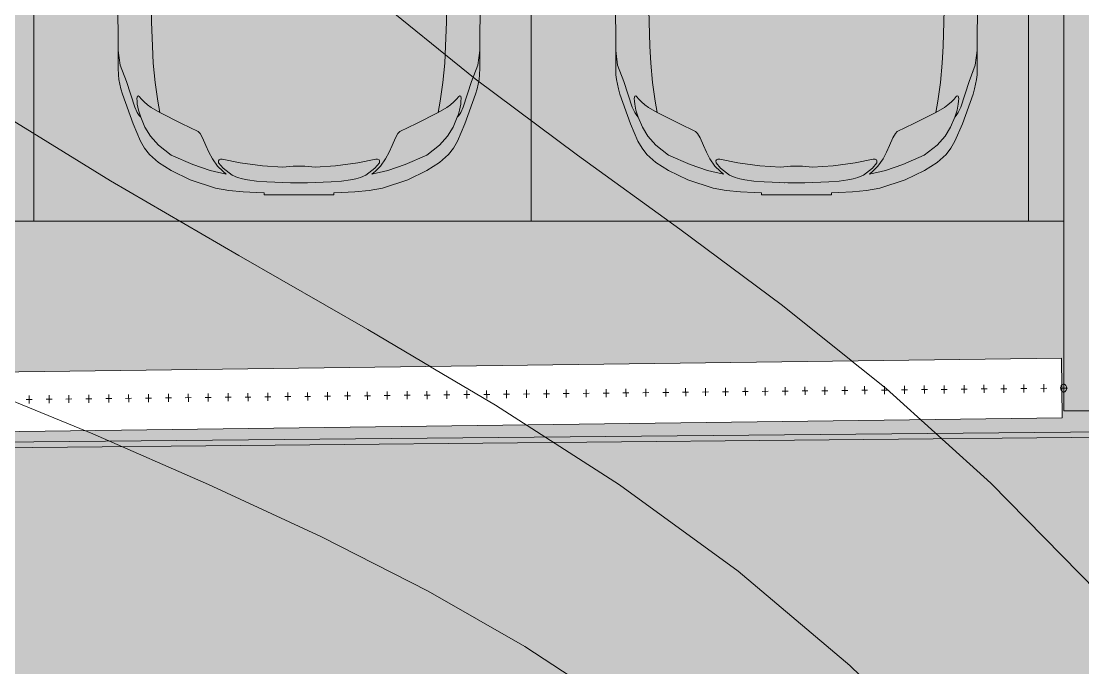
# Model space of a CAD drawing. Header units: millimetres. Extents: x 132836 to 1862386, y -330276 to -143438.
# Drawn here: x 404032 to 409366, y -272855 to -269604 of the extents above; entities that cross this region are included whole.
import ezdxf

# ---------------------------------------------------------------- set-up
doc = ezdxf.new("R2010")
doc.units = ezdxf.units.MM
doc.header["$MEASUREMENT"] = 0
doc.linetypes.add('Points tirets', pattern=[335.138881, 176.388884, -88.194442, 0, -70.555556])
doc.linetypes.add('Wipeout_Contour', pattern=[1000, 0, -1000])
for name, color, linetype in [('Divers - Dessin général', 7, 'Continuous'), ('Extérieur - Environnement', 7, 'Continuous'), ('Nouveau_0', 7, 'Continuous'), ('Nouveau_CN_01_00', 7, 'Continuous'), ('Nouveau_CN_02_00', 7, 'Continuous'), ('Sols_ Dalles', 7, 'Continuous'), ('TopoAlt', 7, 'Continuous')]:
    doc.layers.add(name, color=color, linetype=linetype)

msp = doc.modelspace()

# ---------------------------------------------------------------- hatches: boundary and pattern name
at = {"linetype": 'Continuous', "lineweight": 0, "true_color": 0x6f6f6f}
h = msp.add_hatch(color=8, dxfattribs=at)
h.paths.add_polyline_path([(360547.961, -295062.571), (487920.34, -293826.868), (487920.34, -270902.734), (487462.568, -270902.734), (472913.119, -271040.575), (472913.119, -163437.635), (371855.719, -163437.635), (371855.719, -271040.575), (371882.482, -271040.57), (371882.665, -272000.514, -0.40942736), (367883.201, -275935.042), (360547.961, -275935.042)])
h.paths.add_polyline_path([(377135.103, -260639.953), (373845.103, -260639.953), (373845.103, -248364.953), (373845.103, -243089.974), (373845.103, -242189.974), (377135.103, -242189.974)], flags=0)
h.paths.add_polyline_path([(380202.952, -171995.57), (431505.799, -171995.57), (464309.564, -171995.57), (464309.564, -262465.571), (462925.553, -262565.571), (438593.575, -262550.571), (437925.553, -262550.571), (436549.587, -262550.571), (436549.587, -189810.571), (412055.061, -189810.571), (412055.061, -201780.57), (412055.061, -204495.57), (415454.069, -204495.57), (415454.069, -208495.57), (415454.069, -218295.57), (405655.061, -218295.57), (405655.061, -222495.57), (415474.561, -222495.57), (415474.561, -260810.571), (380202.952, -260810.571), (380202.952, -230015.57), (380202.952, -193810.571)], flags=0)
h.paths.add_polyline_path([(381436.562, -269433.913, -0.09031866), (381558.292, -268727.623, -0.20144873), (382612.158, -267592.74, -0.10421145), (383417.525, -267415.055), (384017.498, -267409.371, -0.10404461), (384824.873, -267571.244, -0.23825546), (385983.776, -268953.318, -0.05518862), (386036.355, -269390.334), (386038.45, -269611.438), (386050.565, -270890.267), (385792.102, -271892.761, -0.26794919), (384069.602, -272909.124), (383469.629, -272914.808, -0.19371746), (382078.771, -272370.185, -0.07056876), (381728.183, -271931.262, -0.1316525), (381450.772, -270933.845)], flags=0)
h.paths.add_polyline_path([(394027.271, -275599.002, -0.4157911), (392016.505, -273599.031), (392016.505, -273452.052), (392030.007, -267377.824, -0.3805567), (394016.505, -265609.826), (394094.233, -265609.826), (394094.233, -270609.826), (409094.233, -270609.826), (409094.233, -265609.826), (414055.71, -265609.826, -0.41421356), (415555.71, -267109.826), (415555.71, -273660.699, -0.34550161), (413836.804, -275433.432)], flags=0)
h.paths.add_polyline_path([(424209.612, -271504.083, -0.13447393), (423930.467, -270484.937), (423930.467, -268984.937, -0.41421356), (425930.467, -266984.937), (426530.467, -266984.937, -0.41421356), (428530.467, -268984.937), (428530.467, -270484.937, -0.12882035), (428273.55, -271465.581, -0.27093629), (426530.467, -272484.937), (425930.467, -272484.937, -0.26498)], flags=0)
h.paths.add_polyline_path([(436562.206, -273329.325), (436569.468, -267730.336, -0.09856151), (436800.237, -266943.721), (436817.2, -266951.545, -0.258849), (438654.998, -265605.827), (438652.661, -265587.294), (439337.088, -265587.294), (439337.088, -265687.294), (439337.088, -270687.294), (469237.088, -270687.294), (469237.088, -265687.294), (470907.523, -265687.294), (472885.813, -265687.294), (472885.813, -267687.294), (472885.813, -271062.255, 0.00134576), (472885.842, -271073.021), (472896.728, -273095.233, -0.41421356), (470907.523, -275105.97), (462184.053, -275105.97, -0.00518896), (462130.957, -275116.103), (454147.511, -275196.191), (438770.531, -275253.24, -0.38655333), (436572.608, -273475.385, -0.02518922)], flags=0)
at = {"linetype": 'Continuous', "lineweight": 0, "true_color": 0xbfbfbf}
msp.add_hatch(color=9, dxfattribs=at).paths.add_polyline_path([(409270.667, -271563.708), (414270.667, -271563.708), (414270.667, -267563.708), (409270.667, -267563.708)])
at = {"linetype": 'Continuous', "lineweight": 0, "true_color": 0x90b349}
msp.add_hatch(color=55, dxfattribs=at).paths.add_polyline_path([(394094.233, -271810.115), (394094.233, -273590.239), (414281.51, -273450.488), (414270.667, -271436.346), (414270.667, -271563.708), (409270.667, -271563.708), (409270.667, -270609.826), (406815.088, -270609.826), (406594.233, -270609.826), (404094.233, -270609.826), (401594.233, -270609.826), (399094.233, -270609.826), (396594.233, -270609.826), (394094.233, -270609.826)])
at = {"layer": 'Sols_ Dalles', "linetype": 'Continuous', "lineweight": 0, "true_color": 0x2e271c}
msp.add_hatch(color=250, dxfattribs=at).paths.add_polyline_path([(409094.233, -270609.826), (409270.667, -270609.826), (409270.667, -267596.842), (409270.667, -267563.708), (414270.667, -267563.708), (414270.667, -271263.708), (415555.71, -271263.708), (415555.71, -267609.826), (415555.71, -267109.826, 0.41421356), (414055.71, -265609.826), (409094.233, -265609.826)])

# ---------------------------------------------------------------- linework, layer by layer
at = {"color": 9, "linetype": 'Continuous', "lineweight": 5}
msp.add_lwpolyline([(392016.505, -273452.052), (392016.505, -273599.031, 0.4157911), (394027.271, -275599.002), (413836.804, -275433.432, 0.34550161), (415555.71, -273660.699), (415555.71, -267109.826, 0.41421356), (414055.71, -265609.826), (409094.233, -265609.826), (409094.233, -270609.826), (394094.233, -270609.826), (394094.233, -265609.826), (394016.505, -265609.826, 0.3805567), (392030.007, -267377.824)], format="xyb", close=True, dxfattribs=at)
at = {"color": 255, "linetype": 'Continuous', "lineweight": 5, "flags": 128}
for points in [[(404094.233, -270609.826), (404094.233, -265609.826)], [(404094.233, -265609.826), (404094.233, -270609.826)], [(406594.233, -270609.826), (406594.233, -265609.826)], [(406594.233, -265609.826), (406594.233, -270609.826)], [(409094.233, -270609.826), (409094.233, -265609.826)], [(401594.233, -270609.826), (404094.233, -270609.826)], [(404094.233, -270609.826), (406594.233, -270609.826)], [(406594.233, -270609.826), (409094.233, -270609.826)]]:
    msp.add_lwpolyline(points, dxfattribs=at)
at = {"color": 7, "linetype": 'Continuous', "lineweight": 5}
for points in [[(409270.667, -271563.708), (414270.667, -271563.708), (414270.667, -267563.708), (409270.667, -267563.708)], [(394094.233, -271810.115), (394094.233, -273590.239), (414281.51, -273450.488), (414270.667, -271436.346), (414270.667, -271563.708), (409270.667, -271563.708), (409270.667, -270609.826), (406815.088, -270609.826), (406594.233, -270609.826), (404094.233, -270609.826), (401594.233, -270609.826), (399094.233, -270609.826), (396594.233, -270609.826), (394094.233, -270609.826)]]:
    msp.add_lwpolyline(points, close=True, dxfattribs=at)
at = {"color": 253, "linetype": 'Continuous', "lineweight": 5, "true_color": 0x9f9f9f, "flags": 128}
msp.add_lwpolyline([(406815.088, -270609.826), (409270.667, -270609.826)], dxfattribs=at)
at = {"layer": 'Extérieur - Environnement', "color": 7, "linetype": 'Continuous', "lineweight": 13}
for p, q in [((404515.01, -269096.19), (404519.161, -269751.346)), ((404515.01, -269096.19), (404519.161, -269751.346)), ((406336.052, -269751.346), (406340.203, -269096.19)), ((406340.203, -269096.19), (406336.052, -269751.346)), ((407015.01, -269096.19), (407019.161, -269751.346)), ((407015.01, -269096.19), (407019.161, -269751.346)), ((408836.052, -269751.346), (408840.203, -269096.19)), ((408840.203, -269096.19), (408836.052, -269751.346)), ((404683.857, -269460.884), (404686.502, -269607.709)), ((406171.356, -269460.884), (406168.711, -269607.709)), ((407183.857, -269460.884), (407186.502, -269607.709)), ((408671.356, -269460.884), (408668.711, -269607.709)), ((404686.502, -269607.709), (404690.794, -269729.168)), ((406168.711, -269607.709), (406164.419, -269729.168)), ((407186.502, -269607.709), (407190.794, -269729.168)), ((408668.711, -269607.709), (408664.419, -269729.168)), ((404519.161, -269751.346), (404519.078, -269802.17)), ((404519.161, -269751.346), (404519.078, -269802.17)), ((404519.161, -269751.346), (404529.004, -269824.712)), ((404690.794, -269729.168), (404695.331, -269815.707)), ((406164.419, -269729.168), (406159.882, -269815.707)), ((406336.052, -269751.346), (406326.209, -269824.712)), ((406336.135, -269802.17), (406336.052, -269751.346)), ((406336.052, -269751.346), (406336.135, -269802.17)), ((407019.161, -269751.346), (407019.078, -269802.17)), ((407019.161, -269751.346), (407019.078, -269802.17)), ((407019.161, -269751.346), (407029.004, -269824.712)), ((407190.794, -269729.168), (407195.331, -269815.707)), ((408664.419, -269729.168), (408659.882, -269815.707)), ((408836.052, -269751.346), (408826.209, -269824.712)), ((408836.135, -269802.17), (408836.052, -269751.346)), ((408836.052, -269751.346), (408836.135, -269802.17)), ((404519.078, -269802.17), (404519.189, -269840.241)), ((404519.078, -269802.17), (404519.189, -269840.241)), ((404529.004, -269824.712), (404560.53, -269907.076)), ((404695.329, -269815.686), (404704.11, -269913)), ((404704.11, -269913), (404695.359, -269815.707)), ((406159.883, -269815.686), (406151.103, -269913)), ((406151.103, -269913), (406159.854, -269815.707)), ((406326.209, -269824.712), (406294.683, -269907.076)), ((406336.024, -269840.241), (406336.135, -269802.17)), ((406336.135, -269802.17), (406336.024, -269840.241)), ((407019.078, -269802.17), (407019.189, -269840.241)), ((407019.078, -269802.17), (407019.189, -269840.241)), ((407029.004, -269824.712), (407060.53, -269907.076)), ((407195.329, -269815.686), (407204.11, -269913)), ((407204.11, -269913), (407195.359, -269815.707)), ((408659.883, -269815.686), (408651.103, -269913)), ((408651.103, -269913), (408659.854, -269815.707)), ((408826.209, -269824.712), (408794.683, -269907.076)), ((408836.024, -269840.241), (408836.135, -269802.17)), ((408836.135, -269802.17), (408836.024, -269840.241)), ((404519.189, -269840.241), (404519.716, -269873.351)), ((404519.189, -269840.241), (404519.716, -269873.351)), ((404519.716, -269873.351), (404522.516, -269897.495)), ((404519.716, -269873.351), (404522.516, -269897.495)), ((404540.119, -269853.75), (404540.17, -269854.762)), ((406315.094, -269853.75), (406315.042, -269854.762)), ((406332.697, -269897.495), (406335.497, -269873.351)), ((406335.497, -269873.351), (406332.697, -269897.495)), ((406335.497, -269873.351), (406336.024, -269840.241)), ((406336.024, -269840.241), (406335.497, -269873.351)), ((407019.189, -269840.241), (407019.716, -269873.351)), ((407019.189, -269840.241), (407019.716, -269873.351)), ((407019.716, -269873.351), (407022.516, -269897.495)), ((407019.716, -269873.351), (407022.516, -269897.495)), ((407040.119, -269853.75), (407040.17, -269854.762)), ((408815.094, -269853.75), (408815.042, -269854.762)), ((408832.697, -269897.495), (408835.497, -269873.351)), ((408835.497, -269873.351), (408832.697, -269897.495)), ((408835.497, -269873.351), (408836.024, -269840.241)), ((408836.024, -269840.241), (408835.497, -269873.351)), ((404522.516, -269897.495), (404532.914, -269944.851)), ((404532.914, -269944.851), (404522.516, -269897.495)), ((404560.53, -269907.076), (404602.131, -270036.675)), ((404704.11, -269913), (404717.732, -270006.245)), ((406151.103, -269913), (406137.481, -270006.245)), ((406294.683, -269907.076), (406253.082, -270036.675)), ((406322.299, -269944.851), (406332.697, -269897.495)), ((406322.299, -269944.851), (406332.697, -269897.495)), ((407022.516, -269897.495), (407032.914, -269944.851)), ((407032.914, -269944.851), (407022.516, -269897.495)), ((407060.53, -269907.076), (407102.131, -270036.675)), ((407204.11, -269913), (407217.732, -270006.245)), ((408651.103, -269913), (408637.481, -270006.245)), ((408794.683, -269907.076), (408753.082, -270036.675)), ((408822.299, -269944.851), (408832.697, -269897.495)), ((408822.299, -269944.851), (408832.697, -269897.495)), ((404532.914, -269944.851), (404539.929, -269970.356)), ((404539.929, -269970.356), (404532.914, -269944.851)), ((404539.929, -269970.356), (404593.747, -270120.292)), ((404593.747, -270120.292), (404539.929, -269970.356)), ((404615.135, -269981.131), (404612.402, -269992.834)), ((404619.589, -269979.866), (404615.135, -269981.131)), ((404624.477, -269982.023), (404619.589, -269979.866)), ((404635.415, -269996.313), (404624.477, -269982.023)), ((406219.798, -269996.313), (406230.736, -269982.023)), ((406230.736, -269982.023), (406235.624, -269979.866)), ((406235.624, -269979.866), (406240.078, -269981.131)), ((406240.078, -269981.131), (406242.811, -269992.834)), ((406261.466, -270120.292), (406315.284, -269970.356)), ((406261.466, -270120.292), (406315.284, -269970.356)), ((406315.284, -269970.356), (406322.299, -269944.851)), ((406315.284, -269970.356), (406322.299, -269944.851)), ((407032.914, -269944.851), (407039.929, -269970.356)), ((407039.929, -269970.356), (407032.914, -269944.851)), ((407039.929, -269970.356), (407093.747, -270120.292)), ((407093.747, -270120.292), (407039.929, -269970.356)), ((407115.135, -269981.131), (407112.402, -269992.834)), ((407119.589, -269979.866), (407115.135, -269981.131)), ((407124.477, -269982.023), (407119.589, -269979.866)), ((407135.415, -269996.313), (407124.477, -269982.023)), ((408719.798, -269996.313), (408730.736, -269982.023)), ((408730.736, -269982.023), (408735.624, -269979.866)), ((408735.624, -269979.866), (408740.078, -269981.131)), ((408740.078, -269981.131), (408742.811, -269992.834)), ((408761.466, -270120.292), (408815.284, -269970.356)), ((408761.466, -270120.292), (408815.284, -269970.356)), ((408815.284, -269970.356), (408822.299, -269944.851)), ((408815.284, -269970.356), (408822.299, -269944.851)), ((404614.467, -270062.989), (404602.131, -270036.675)), ((404612.402, -269992.834), (404613.716, -270005.929)), ((404613.716, -270005.929), (404614.662, -270020.858)), ((404614.662, -270020.858), (404620.569, -270051.665)), ((404649.037, -270009.851), (404635.415, -269996.313)), ((404666.111, -270024.653), (404649.037, -270009.851)), ((404684.053, -270037.938), (404666.111, -270024.653)), ((404728.009, -270062.483), (404684.053, -270037.938)), ((404717.728, -270006.222), (404728.009, -270062.483)), ((406137.485, -270006.222), (406127.204, -270062.483)), ((406127.204, -270062.483), (406171.16, -270037.938)), ((406171.16, -270037.938), (406189.102, -270024.653)), ((406189.102, -270024.653), (406206.175, -270009.851)), ((406206.175, -270009.851), (406219.798, -269996.313)), ((406240.551, -270020.858), (406234.644, -270051.665)), ((406241.497, -270005.929), (406240.551, -270020.858)), ((406240.746, -270062.989), (406253.082, -270036.675)), ((406242.811, -269992.834), (406241.497, -270005.929)), ((407114.467, -270062.989), (407102.131, -270036.675)), ((407112.402, -269992.834), (407113.716, -270005.929)), ((407113.716, -270005.929), (407114.662, -270020.858)), ((407114.662, -270020.858), (407120.569, -270051.665)), ((407149.037, -270009.851), (407135.415, -269996.313)), ((407166.111, -270024.653), (407149.037, -270009.851)), ((407184.053, -270037.938), (407166.111, -270024.653)), ((407228.009, -270062.483), (407184.053, -270037.938)), ((407217.728, -270006.222), (407228.009, -270062.483)), ((408637.485, -270006.222), (408627.204, -270062.483)), ((408627.204, -270062.483), (408671.16, -270037.938)), ((408671.16, -270037.938), (408689.102, -270024.653)), ((408689.102, -270024.653), (408706.175, -270009.851)), ((408706.175, -270009.851), (408719.798, -269996.313)), ((408740.551, -270020.858), (408734.644, -270051.665)), ((408741.497, -270005.929), (408740.551, -270020.858)), ((408740.746, -270062.989), (408753.082, -270036.675)), ((408742.811, -269992.834), (408741.497, -270005.929)), ((404624.911, -270077.539), (404614.467, -270062.989)), ((404620.569, -270051.665), (404626.915, -270071.466)), ((404632.237, -270086.838), (404624.911, -270077.539)), ((404626.915, -270071.466), (404632.237, -270086.838)), ((404653.42, -270137.137), (404632.237, -270086.838)), ((404837.423, -270118.863), (404728.009, -270062.483)), ((406017.79, -270118.863), (406127.204, -270062.483)), ((406201.792, -270137.137), (406222.976, -270086.838)), ((406228.298, -270071.466), (406222.976, -270086.838)), ((406222.976, -270086.838), (406230.302, -270077.539)), ((406234.644, -270051.665), (406228.298, -270071.466)), ((406230.302, -270077.539), (406240.746, -270062.989)), ((407124.911, -270077.539), (407114.467, -270062.989)), ((407120.569, -270051.665), (407126.915, -270071.466)), ((407132.237, -270086.838), (407124.911, -270077.539)), ((407126.915, -270071.466), (407132.237, -270086.838)), ((407153.42, -270137.137), (407132.237, -270086.838)), ((407337.423, -270118.863), (407228.009, -270062.483)), ((408517.79, -270118.863), (408627.204, -270062.483)), ((408701.792, -270137.137), (408722.976, -270086.838)), ((408728.298, -270071.466), (408722.976, -270086.838)), ((408722.976, -270086.838), (408730.302, -270077.539)), ((408734.644, -270051.665), (408728.298, -270071.466)), ((408730.302, -270077.539), (408740.746, -270062.989)), ((404593.747, -270120.292), (404630.986, -270207.265)), ((404630.986, -270207.265), (404593.747, -270120.292)), ((404680.635, -270181.487), (404653.42, -270137.137)), ((404920.86, -270157.969), (404837.423, -270118.863)), ((405934.353, -270157.969), (406017.79, -270118.863)), ((406174.578, -270181.487), (406201.792, -270137.137)), ((406224.227, -270207.265), (406261.466, -270120.292)), ((406224.227, -270207.265), (406261.466, -270120.292)), ((407093.747, -270120.292), (407130.986, -270207.265)), ((407130.986, -270207.265), (407093.747, -270120.292)), ((407180.635, -270181.487), (407153.42, -270137.137)), ((407420.86, -270157.969), (407337.423, -270118.863)), ((408434.353, -270157.969), (408517.79, -270118.863)), ((408674.578, -270181.487), (408701.792, -270137.137)), ((408724.227, -270207.265), (408761.466, -270120.292)), ((408724.227, -270207.265), (408761.466, -270120.292)), ((404720.953, -270226.845), (404680.635, -270181.487)), ((404930.249, -270168.388), (404920.86, -270157.969)), ((404943.43, -270191.085), (404930.249, -270168.388)), ((404959.57, -270228.814), (404943.416, -270191.061)), ((405895.643, -270228.814), (405911.797, -270191.061)), ((405911.783, -270191.085), (405924.964, -270168.388)), ((405924.964, -270168.388), (405934.353, -270157.969)), ((406134.26, -270226.845), (406174.578, -270181.487)), ((407220.953, -270226.845), (407180.635, -270181.487)), ((407430.249, -270168.388), (407420.86, -270157.969)), ((407443.43, -270191.085), (407430.249, -270168.388)), ((407459.57, -270228.814), (407443.416, -270191.061)), ((408395.643, -270228.814), (408411.797, -270191.061)), ((408411.783, -270191.085), (408424.964, -270168.388)), ((408424.964, -270168.388), (408434.353, -270157.969)), ((408634.26, -270226.845), (408674.578, -270181.487)), ((404630.986, -270207.265), (404651.53, -270242.637)), ((404630.986, -270207.265), (404651.53, -270242.637)), ((404651.53, -270242.637), (404675.708, -270274.057)), ((404651.53, -270242.637), (404675.708, -270274.057)), ((404785.279, -270277.574), (404720.953, -270226.845)), ((404974.637, -270263.214), (404959.57, -270228.814)), ((405880.576, -270263.214), (405895.643, -270228.814)), ((406069.934, -270277.574), (406134.26, -270226.845)), ((406179.505, -270274.057), (406203.683, -270242.637)), ((406203.683, -270242.637), (406179.505, -270274.057)), ((406203.683, -270242.637), (406224.227, -270207.265)), ((406224.227, -270207.265), (406203.683, -270242.637)), ((407130.986, -270207.265), (407151.53, -270242.637)), ((407130.986, -270207.265), (407151.53, -270242.637)), ((407151.53, -270242.637), (407175.708, -270274.057)), ((407151.53, -270242.637), (407175.708, -270274.057)), ((407285.279, -270277.574), (407220.953, -270226.845)), ((407474.637, -270263.214), (407459.57, -270228.814)), ((408380.576, -270263.214), (408395.643, -270228.814)), ((408569.934, -270277.574), (408634.26, -270226.845)), ((408679.505, -270274.057), (408703.683, -270242.637)), ((408703.683, -270242.637), (408679.505, -270274.057)), ((408703.683, -270242.637), (408724.227, -270207.265)), ((408724.227, -270207.265), (408703.683, -270242.637)), ((404675.708, -270274.057), (404720.737, -270315.366)), ((404675.708, -270274.057), (404720.737, -270315.366)), ((404785.279, -270277.574), (404893.313, -270324.617)), ((404992.419, -270296.215), (404974.637, -270263.214)), ((405018.165, -270332.552), (404992.419, -270296.215)), ((405023.13, -270305.748), (405025.575, -270301.855)), ((405023.279, -270316.575), (405023.13, -270305.748)), ((405025.575, -270301.855), (405032.821, -270298.21)), ((405032.821, -270298.21), (405041.733, -270297.958)), ((405041.733, -270297.958), (405132.6, -270316.412)), ((405813.48, -270297.958), (405722.613, -270316.412)), ((405822.392, -270298.21), (405813.48, -270297.958)), ((405829.638, -270301.855), (405822.392, -270298.21)), ((405832.082, -270305.748), (405829.638, -270301.855)), ((405831.934, -270316.575), (405832.082, -270305.748)), ((405837.048, -270332.552), (405862.793, -270296.215)), ((405862.793, -270296.215), (405880.576, -270263.214)), ((406069.934, -270277.574), (405961.9, -270324.617)), ((406134.476, -270315.366), (406179.505, -270274.057)), ((406179.505, -270274.057), (406134.476, -270315.366)), ((407175.708, -270274.057), (407220.737, -270315.366)), ((407175.708, -270274.057), (407220.737, -270315.366)), ((407285.279, -270277.574), (407393.313, -270324.617)), ((407492.419, -270296.215), (407474.637, -270263.214)), ((407518.165, -270332.552), (407492.419, -270296.215)), ((407523.13, -270305.748), (407525.575, -270301.855)), ((407523.279, -270316.575), (407523.13, -270305.748)), ((407525.575, -270301.855), (407532.821, -270298.21)), ((407532.821, -270298.21), (407541.733, -270297.958)), ((407541.733, -270297.958), (407632.6, -270316.412)), ((408313.48, -270297.958), (408222.613, -270316.412)), ((408322.392, -270298.21), (408313.48, -270297.958)), ((408329.638, -270301.855), (408322.392, -270298.21)), ((408332.082, -270305.748), (408329.638, -270301.855)), ((408331.934, -270316.575), (408332.082, -270305.748)), ((408337.048, -270332.552), (408362.793, -270296.215)), ((408362.793, -270296.215), (408380.576, -270263.214)), ((408569.934, -270277.574), (408461.9, -270324.617)), ((408634.476, -270315.366), (408679.505, -270274.057)), ((408679.505, -270274.057), (408634.476, -270315.366)), ((404720.737, -270315.366), (404784.454, -270354.962)), ((404720.737, -270315.366), (404784.454, -270354.962)), ((404784.454, -270354.962), (404881.249, -270401.747)), ((404784.454, -270354.962), (404881.249, -270401.747)), ((404893.313, -270324.617), (404980.544, -270354.753)), ((405060.791, -270372.646), (404980.544, -270354.753)), ((405044.034, -270357.827), (405018.165, -270332.552)), ((405046.338, -270343.397), (405023.279, -270316.575)), ((405060.791, -270372.646), (405044.034, -270357.827)), ((405091.098, -270378.587), (405046.338, -270343.397)), ((405132.6, -270316.412), (405243.625, -270330.869)), ((405243.625, -270330.869), (405346.763, -270337.753)), ((405397.885, -270333.08), (405346.763, -270337.753)), ((405397.885, -270333.08), (405428.421, -270333.08)), ((405457.328, -270333.08), (405426.791, -270333.08)), ((405457.328, -270333.08), (405508.45, -270337.753)), ((405611.588, -270330.869), (405508.45, -270337.753)), ((405722.613, -270316.412), (405611.588, -270330.869)), ((405764.114, -270378.587), (405808.875, -270343.397)), ((405794.422, -270372.646), (405874.669, -270354.753)), ((405794.422, -270372.646), (405811.179, -270357.827)), ((405808.875, -270343.397), (405831.934, -270316.575)), ((405811.179, -270357.827), (405837.048, -270332.552)), ((405961.9, -270324.617), (405874.669, -270354.753)), ((405973.964, -270401.747), (406070.759, -270354.962)), ((406070.759, -270354.962), (405973.964, -270401.747)), ((406070.759, -270354.962), (406134.476, -270315.366)), ((406134.476, -270315.366), (406070.759, -270354.962)), ((407220.737, -270315.366), (407284.454, -270354.962)), ((407220.737, -270315.366), (407284.454, -270354.962)), ((407284.454, -270354.962), (407381.249, -270401.747)), ((407284.454, -270354.962), (407381.249, -270401.747)), ((407393.313, -270324.617), (407480.544, -270354.753)), ((407560.791, -270372.646), (407480.544, -270354.753)), ((407544.034, -270357.827), (407518.165, -270332.552)), ((407546.338, -270343.397), (407523.279, -270316.575)), ((407560.791, -270372.646), (407544.034, -270357.827)), ((407591.098, -270378.587), (407546.338, -270343.397)), ((407632.6, -270316.412), (407743.625, -270330.869)), ((407743.625, -270330.869), (407846.763, -270337.753)), ((407897.885, -270333.08), (407846.763, -270337.753)), ((407897.885, -270333.08), (407928.421, -270333.08)), ((407957.328, -270333.08), (407926.791, -270333.08)), ((407957.328, -270333.08), (408008.45, -270337.753)), ((408111.588, -270330.869), (408008.45, -270337.753)), ((408222.613, -270316.412), (408111.588, -270330.869)), ((408264.114, -270378.587), (408308.875, -270343.397)), ((408294.422, -270372.646), (408374.669, -270354.753)), ((408294.422, -270372.646), (408311.179, -270357.827)), ((408308.875, -270343.397), (408331.934, -270316.575)), ((408311.179, -270357.827), (408337.048, -270332.552)), ((408461.9, -270324.617), (408374.669, -270354.753)), ((408473.964, -270401.747), (408570.759, -270354.962)), ((408570.759, -270354.962), (408473.964, -270401.747)), ((408570.759, -270354.962), (408634.476, -270315.366)), ((408634.476, -270315.366), (408570.759, -270354.962)), ((404881.249, -270401.747), (405008.738, -270443.385)), ((405008.738, -270443.385), (404881.249, -270401.747)), ((405119.258, -270390.74), (405091.098, -270378.587)), ((405119.258, -270390.74), (405142.826, -270396.82)), ((405142.821, -270396.819), (405168.819, -270401.804)), ((405168.806, -270401.802), (405213.724, -270407.761)), ((405213.724, -270407.761), (405265.617, -270411.686)), ((405385.005, -270416.626), (405265.617, -270411.686)), ((405366.472, -270415.992), (405367.114, -270415.992)), ((405427.618, -270416.285), (405385.005, -270416.626)), ((405427.595, -270416.285), (405470.208, -270416.626)), ((405470.208, -270416.626), (405589.596, -270411.686)), ((405488.741, -270415.992), (405488.099, -270415.992)), ((405641.489, -270407.761), (405589.596, -270411.686)), ((405686.407, -270401.802), (405641.489, -270407.761)), ((405712.392, -270396.819), (405686.394, -270401.804)), ((405735.955, -270390.74), (405712.387, -270396.82)), ((405735.955, -270390.74), (405764.114, -270378.587)), ((405846.475, -270443.385), (405973.964, -270401.747)), ((405846.475, -270443.385), (405973.964, -270401.747)), ((407381.249, -270401.747), (407508.738, -270443.385)), ((407508.738, -270443.385), (407381.249, -270401.747)), ((407619.258, -270390.74), (407591.098, -270378.587)), ((407619.258, -270390.74), (407642.826, -270396.82)), ((407642.821, -270396.819), (407668.819, -270401.804)), ((407668.806, -270401.802), (407713.724, -270407.761)), ((407713.724, -270407.761), (407765.617, -270411.686)), ((407885.005, -270416.626), (407765.617, -270411.686)), ((407866.472, -270415.992), (407867.114, -270415.992)), ((407927.618, -270416.285), (407885.005, -270416.626)), ((407927.595, -270416.285), (407970.208, -270416.626)), ((407970.208, -270416.626), (408089.596, -270411.686)), ((407988.741, -270415.992), (407988.099, -270415.992)), ((408141.489, -270407.761), (408089.596, -270411.686)), ((408186.407, -270401.802), (408141.489, -270407.761)), ((408212.392, -270396.819), (408186.394, -270401.804)), ((408235.955, -270390.74), (408212.387, -270396.82)), ((408235.955, -270390.74), (408264.114, -270378.587)), ((408346.475, -270443.385), (408473.964, -270401.747)), ((408346.475, -270443.385), (408473.964, -270401.747)), ((405008.738, -270443.385), (405074.978, -270454.963)), ((405074.978, -270454.963), (405008.738, -270443.385)), ((405074.978, -270454.963), (405146.597, -270461.515)), ((405146.597, -270461.515), (405074.978, -270454.963)), ((405146.597, -270461.515), (405214.583, -270465.609)), ((405214.583, -270465.609), (405146.597, -270461.515)), ((405214.583, -270465.609), (405251.845, -270466.699)), ((405251.845, -270466.699), (405214.583, -270465.609)), ((405251.845, -270466.699), (405251.845, -270477.528)), ((405251.845, -270477.528), (405251.845, -270466.699)), ((405603.368, -270466.699), (405640.63, -270465.609)), ((405603.368, -270466.699), (405640.63, -270465.609)), ((405603.368, -270477.528), (405603.368, -270466.699)), ((405603.368, -270477.528), (405603.368, -270466.699)), ((405640.63, -270465.609), (405708.616, -270461.515)), ((405640.63, -270465.609), (405708.616, -270461.515)), ((405708.616, -270461.515), (405780.235, -270454.963)), ((405708.616, -270461.515), (405780.235, -270454.963)), ((405780.235, -270454.963), (405846.475, -270443.385)), ((405780.235, -270454.963), (405846.475, -270443.385)), ((407508.738, -270443.385), (407574.978, -270454.963)), ((407574.978, -270454.963), (407508.738, -270443.385)), ((407574.978, -270454.963), (407646.597, -270461.515)), ((407646.597, -270461.515), (407574.978, -270454.963)), ((407646.597, -270461.515), (407714.583, -270465.609)), ((407714.583, -270465.609), (407646.597, -270461.515)), ((407714.583, -270465.609), (407751.845, -270466.699)), ((407751.845, -270466.699), (407714.583, -270465.609)), ((407751.845, -270466.699), (407751.845, -270477.528)), ((407751.845, -270477.528), (407751.845, -270466.699)), ((408103.368, -270466.699), (408140.63, -270465.609)), ((408103.368, -270466.699), (408140.63, -270465.609)), ((408103.368, -270477.528), (408103.368, -270466.699)), ((408103.368, -270477.528), (408103.368, -270466.699)), ((408140.63, -270465.609), (408208.616, -270461.515)), ((408140.63, -270465.609), (408208.616, -270461.515)), ((408208.616, -270461.515), (408280.235, -270454.963)), ((408208.616, -270461.515), (408280.235, -270454.963)), ((408280.235, -270454.963), (408346.475, -270443.385)), ((408280.235, -270454.963), (408346.475, -270443.385)), ((405251.845, -270477.528), (405603.368, -270477.528)), ((405251.845, -270477.528), (405427.606, -270477.528)), ((405603.368, -270477.528), (405427.606, -270477.528)), ((407751.845, -270477.528), (408103.368, -270477.528)), ((407751.845, -270477.528), (407927.606, -270477.528)), ((408103.368, -270477.528), (407927.606, -270477.528))]:
    msp.add_line(p, q, dxfattribs=at)
at = {"layer": 'Sols_ Dalles', "color": 7, "linetype": 'Continuous', "lineweight": 5, "flags": 128}
msp.add_lwpolyline([(409094.233, -270609.826), (409270.667, -270609.826), (409270.667, -267596.842), (409270.667, -267563.708), (414270.667, -267563.708), (414270.667, -271263.708), (415555.71, -271263.708), (415555.71, -267609.826), (415555.71, -267109.826, 0.41421356), (414055.71, -265609.826), (409094.233, -265609.826)], format="xyb", close=True, dxfattribs=at)

# ---------------------------------------------------------------- next in the draw order: wipeouts: each hides what was drawn before it
at = {"color": 254, "linetype": 'Wipeout_Contour', "lineweight": 0, "ltscale": 1937754.879188691}
msp.add_wipeout([(393031.904, -271810.115), (409262.641, -271598.633), (409258.732, -271298.658), (393027.995, -271510.141)], dxfattribs=at).dxf.layer = 'TopoAlt'

# ---------------------------------------------------------------- next in the draw order: linework, layer by layer
at = {"color": 7, "linetype": 'Continuous', "lineweight": 5}
for p, q in [((408970.419, -271471.851), (408969.979, -271431.854)), ((409070.392, -271470.754), (409069.953, -271430.756)), ((409170.365, -271469.657), (409169.926, -271429.659)), ((404071.732, -271525.622), (404071.293, -271485.624)), ((404171.705, -271524.525), (404171.266, -271484.527)), ((404271.678, -271523.427), (404271.239, -271483.43)), ((404371.651, -271522.33), (404371.212, -271482.332)), ((404471.625, -271521.233), (404471.186, -271481.235)), ((404571.598, -271520.135), (404571.159, -271480.138)), ((404671.571, -271519.038), (404671.132, -271479.04)), ((404771.544, -271517.941), (404771.105, -271477.943)), ((404871.517, -271516.843), (404871.078, -271476.846)), ((404971.491, -271515.746), (404971.052, -271475.748)), ((405071.464, -271514.648), (405071.025, -271474.651)), ((405171.437, -271513.551), (405170.998, -271473.553)), ((405271.41, -271512.454), (405270.971, -271472.456)), ((405371.383, -271511.356), (405370.944, -271471.359)), ((405471.357, -271510.259), (405470.918, -271470.261)), ((405571.33, -271509.162), (405570.891, -271469.164)), ((405671.303, -271508.064), (405670.864, -271468.067)), ((405771.276, -271506.967), (405770.837, -271466.969)), ((405856.031, -271486.035), (405886.029, -271485.706)), ((405871.249, -271505.87), (405870.81, -271465.872)), ((405956.004, -271484.938), (405986.002, -271484.609)), ((405971.223, -271504.772), (405970.784, -271464.775)), ((406055.977, -271483.841), (406085.975, -271483.511)), ((406071.196, -271503.675), (406070.757, -271463.677)), ((406155.95, -271482.743), (406185.949, -271482.414)), ((406171.169, -271502.577), (406170.73, -271462.58)), ((406255.924, -271481.646), (406285.922, -271481.317)), ((406271.142, -271501.48), (406270.703, -271461.482)), ((406355.897, -271480.549), (406385.895, -271480.219)), ((406371.115, -271500.383), (406370.676, -271460.385)), ((406455.87, -271479.451), (406485.868, -271479.122)), ((406471.089, -271499.285), (406470.65, -271459.288)), ((406555.843, -271478.354), (406585.841, -271478.025)), ((406571.062, -271498.188), (406570.623, -271458.19)), ((406655.816, -271477.256), (406685.815, -271476.927)), ((406671.035, -271497.091), (406670.596, -271457.093)), ((406755.79, -271476.159), (406785.788, -271475.83)), ((406771.008, -271495.993), (406770.569, -271455.996)), ((406855.763, -271475.062), (406885.761, -271474.732)), ((406870.981, -271494.896), (406870.542, -271454.898)), ((406955.736, -271473.964), (406985.734, -271473.635)), ((406970.955, -271493.799), (406970.516, -271453.801)), ((407055.709, -271472.867), (407085.707, -271472.538)), ((407070.928, -271492.701), (407070.489, -271452.704)), ((407155.682, -271471.77), (407185.681, -271471.44)), ((407170.901, -271491.604), (407170.462, -271451.606)), ((407255.656, -271470.672), (407285.654, -271470.343)), ((407270.874, -271490.506), (407270.435, -271450.509)), ((407355.629, -271469.575), (407385.627, -271469.246)), ((407370.847, -271489.409), (407370.408, -271449.411)), ((407455.602, -271468.478), (407485.6, -271468.148)), ((407470.821, -271488.312), (407470.382, -271448.314)), ((407555.575, -271467.38), (407585.573, -271467.051)), ((407570.794, -271487.214), (407570.355, -271447.217)), ((407655.548, -271466.283), (407685.547, -271465.954)), ((407670.767, -271486.117), (407670.328, -271446.119)), ((407755.522, -271465.185), (407785.52, -271464.856)), ((407770.74, -271485.02), (407770.301, -271445.022)), ((407855.495, -271464.088), (407885.493, -271463.759)), ((407870.713, -271483.922), (407870.274, -271443.925)), ((407955.468, -271462.991), (407985.466, -271462.661)), ((407970.687, -271482.825), (407970.247, -271442.827)), ((408055.441, -271461.893), (408085.439, -271461.564)), ((408070.66, -271481.728), (408070.221, -271441.73)), ((408155.414, -271460.796), (408185.413, -271460.467)), ((408170.633, -271480.63), (408170.194, -271440.633)), ((408255.388, -271459.699), (408285.386, -271459.369)), ((408270.606, -271479.533), (408270.167, -271439.535)), ((408355.361, -271458.601), (408385.359, -271458.272)), ((408370.579, -271478.435), (408370.14, -271438.438)), ((408455.334, -271457.504), (408485.332, -271457.175)), ((408470.553, -271477.338), (408470.113, -271437.34)), ((408555.307, -271456.407), (408585.305, -271456.077)), ((408570.526, -271476.241), (408570.087, -271436.243)), ((408655.28, -271455.309), (408685.278, -271454.98)), ((408670.499, -271475.143), (408670.06, -271435.146)), ((408755.254, -271454.212), (408785.252, -271453.883)), ((408770.472, -271474.046), (408770.033, -271434.048)), ((408855.227, -271453.114), (408885.225, -271452.785)), ((408870.445, -271472.949), (408870.006, -271432.951)), ((408955.2, -271452.017), (408985.198, -271451.688)), ((409055.173, -271450.92), (409085.171, -271450.59)), ((409155.146, -271449.822), (409185.144, -271449.493)), ((404056.513, -271505.788), (404086.511, -271505.459)), ((404156.486, -271504.691), (404186.485, -271504.361)), ((404256.46, -271503.593), (404286.458, -271503.264)), ((404356.433, -271502.496), (404386.431, -271502.167)), ((404456.406, -271501.398), (404486.404, -271501.069)), ((404556.379, -271500.301), (404586.377, -271499.972)), ((404656.352, -271499.204), (404686.351, -271498.874)), ((404756.326, -271498.106), (404786.324, -271497.777)), ((404856.299, -271497.009), (404886.297, -271496.68)), ((404956.272, -271495.912), (404986.27, -271495.582)), ((405056.245, -271494.814), (405086.243, -271494.485)), ((405156.218, -271493.717), (405186.217, -271493.388)), ((405256.192, -271492.62), (405286.19, -271492.29)), ((405356.165, -271491.522), (405386.163, -271491.193)), ((405456.138, -271490.425), (405486.136, -271490.096)), ((405556.111, -271489.327), (405586.109, -271488.998)), ((405656.084, -271488.23), (405686.083, -271487.901)), ((405756.058, -271487.133), (405786.056, -271486.803))]:
    msp.add_line(p, q, dxfattribs=at)
at = {"color": 7, "linetype": 'Points tirets', "lineweight": 5}
msp.add_line((409290.117, -271448.341), (409255.119, -271448.725), dxfattribs=at)
at = {"color": 7, "linetype": 'Continuous', "lineweight": 5}
msp.add_lwpolyline([(409269.899, -271428.562), (409267.298, -271428.894), (409264.782, -271429.824), (409262.429, -271431.323), (409260.309, -271433.346), (409258.488, -271435.832), (409257.019, -271438.704), (409255.949, -271441.875), (409255.309, -271445.25), (409255.119, -271448.725), (409255.385, -271452.195), (409256.099, -271455.555), (409257.239, -271458.702), (409258.77, -271461.541), (409260.646, -271463.986), (409262.809, -271465.962), (409265.195, -271467.409), (409267.73, -271468.284), (409270.338, -271468.559), (409272.939, -271468.227), (409275.455, -271467.297), (409277.808, -271465.798), (409279.928, -271463.775), (409281.75, -271461.289), (409283.218, -271458.417), (409284.288, -271455.246), (409284.928, -271451.871), (409285.118, -271448.396), (409284.852, -271444.925), (409284.138, -271441.566), (409282.998, -271438.418), (409281.467, -271435.579), (409279.592, -271433.135), (409277.428, -271431.159), (409275.042, -271429.711), (409272.507, -271428.837)], close=True, dxfattribs=at)
at = {"layer": 'Divers - Dessin général', "color": 8, "linetype": 'Continuous', "lineweight": 5}
msp.add_lwpolyline([(472905.195, -163437.635), (472885.813, -271067.638), (371555.907, -272027.634), (371538.537, -197317.635), (371535.195, -163437.635)], close=True, dxfattribs=at)
at = {"layer": 'Divers - Dessin général', "color": 14, "linetype": 'Continuous', "lineweight": 5, "true_color": 0x990000}
msp.add_lwpolyline([(472905.195, -163437.635), (472885.813, -271067.638), (371555.907, -272027.634), (371538.537, -197317.635), (371535.195, -163437.635)], close=True, dxfattribs=at)
at = {"layer": 'Nouveau_0', "color": 8, "linetype": 'Continuous', "lineweight": 5}
msp.add_line((371535.195, -272063.016), (472898.712, -271079.638), dxfattribs=at)
msp.add_line((371535.195, -272063.016), (472898.712, -271079.638), dxfattribs=at)
at = {"layer": 'Nouveau_0', "color": 8, "linetype": 'Continuous', "lineweight": 5, "flags": 128}
msp.add_lwpolyline([(371535.195, -272063.016), (472898.712, -271079.638), (472898.712, -163437.635), (371535.195, -163437.635), (371535.195, -197326.333)], close=True, dxfattribs=at)
at = {"layer": 'Nouveau_CN_01_00', "color": 8, "linetype": 'Continuous', "lineweight": 5, "flags": 128}
for points in [[(403649.663, -267036.85), (404198.675, -267774.895), (404739.783, -268433.582), (405271.173, -268994.857), (405794.487, -269473.796), (406312.228, -269893.752), (406826.9, -270278.084), (407341.007, -270650.145), (407857.053, -271033.293), (408377.541, -271450.882), (408904.975, -271926.269), (409439.647, -272472.539), (409973, -273061.69)], [(412540.549, -279539.733), (411980.411, -278921.5), (411421.064, -278269.409), (410873.611, -277603.732), (410349.154, -276944.737), (409858.796, -276312.695), (409413.639, -275727.878), (409020.392, -275205.801), (408668.193, -274742.959), (408341.786, -274331.094), (408025.917, -273961.947), (407705.33, -273627.259), (407364.768, -273318.771), (406988.978, -273028.224), (406562.703, -272747.359), (406076.047, -272469.85), (405540.553, -272197.097), (404973.121, -271932.436), (404390.653, -271679.199), (403810.049, -271440.721)]]:
    msp.add_lwpolyline(points, dxfattribs=at)
at = {"layer": 'Nouveau_CN_02_00', "color": 8, "linetype": 'Continuous', "lineweight": 5, "flags": 128}
msp.add_lwpolyline([(403849.13, -270017.179), (404480.8, -270406.78), (405125.692, -270781.579), (405773.676, -271153.402), (406414.626, -271534.076), (407038.411, -271935.429), (407634.905, -272369.287), (408196.077, -272843.9), (408722.296, -273353.203), (409216.025, -273887.555), (409679.731, -274437.312), (410115.88, -274992.833), (410526.936, -275544.476), (410915.366, -276082.598), (411283.636, -276597.557), (411635.786, -277081.454), (411982.167, -277533.366), (412334.704, -277954.111), (412705.321, -278344.51), (413105.944, -278705.382), (413548.499, -279037.546), (414044.91, -279341.822)], dxfattribs=at)
at = {"layer": 'TopoAlt', "color": 190, "linetype": 'Continuous', "lineweight": 5, "true_color": 0x8002ff}
for points in [[(409258.732, -271298.658), (393027.995, -271510.141)], [(409262.641, -271598.633), (409258.732, -271298.658)], [(393031.904, -271810.115), (409262.641, -271598.633)]]:
    msp.add_lwpolyline(points, dxfattribs=at)

doc.saveas('drawing.dxf')
